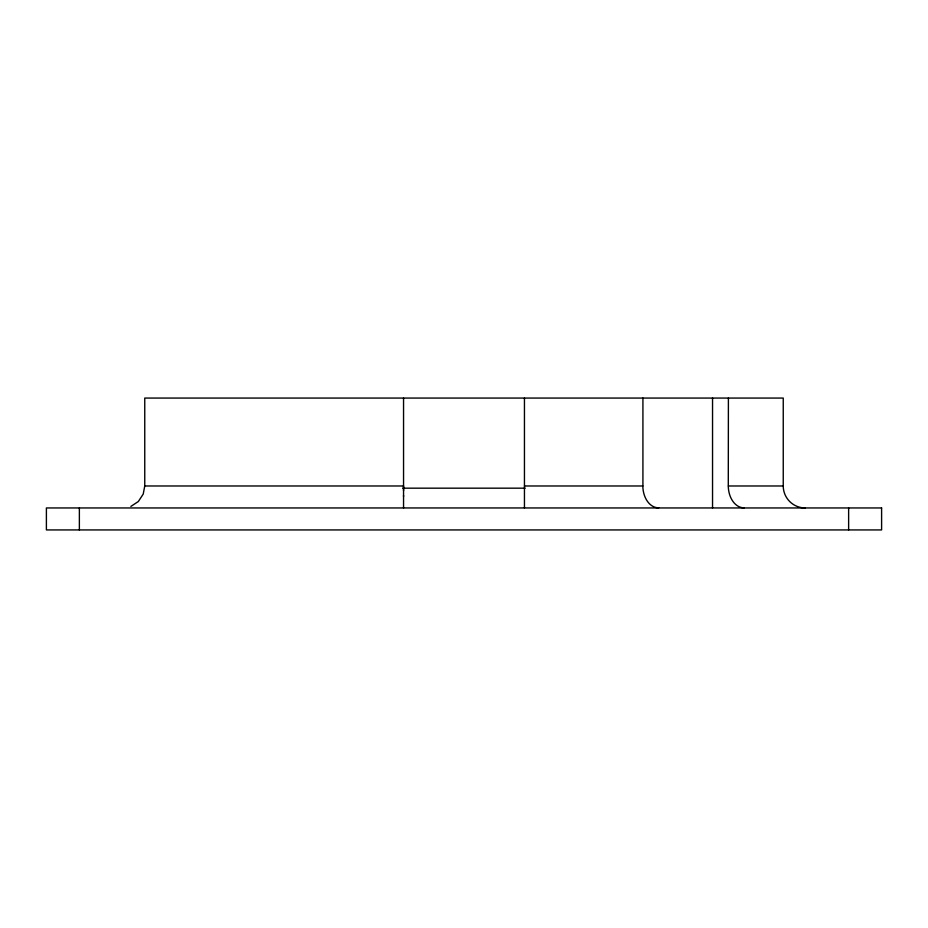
<?xml version="1.0" encoding="UTF-8"?>
<svg xmlns="http://www.w3.org/2000/svg" width="928" height="928" viewBox="0 0 928 928"><rect width="100%" height="100%" fill="white"/><g stroke="black" fill="none" stroke-linecap="round" stroke-linejoin="round"><path stroke-width="1.39" d="M403.552 496.515L403.552 495.424M403.552 490.68L403.564 485.982L144.756 485.982L143.225 494.067L138.33 501.526L130.883 506.41M744.198 507.825A22.168 15.695 -90 0 1 728.283 485.982L728.399 398.066M524.448 485.982L642.918 485.982L642.918 398.066M728.399 485.982L783.244 485.982A21.982 21.982 0 0 0 805.226 507.952M402.775 488.174L525.178 488.174M848.633 507.952L848.633 529.934M783.244 485.982L783.244 398.066L144.756 398.066L144.756 485.982M712.542 398.066L712.542 507.952M524.448 398.066L524.448 507.952M403.552 398.066L403.552 507.952M79.367 507.952L79.367 529.934M658.729 507.825A22.168 15.683 90 0 1 642.826 485.982M881.6 507.952L46.4 507.952L46.4 529.934L881.6 529.934L881.6 507.952"/></g></svg>
